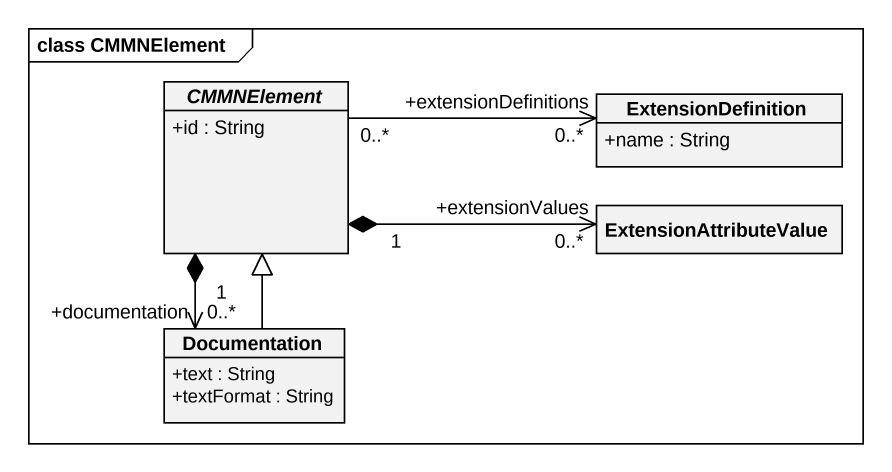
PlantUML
@startuml
mainframe class CMMNElement
hide circle
hide empty members
skinparam classAttributeIconSize 0
abstract class CMMNElement {
  +id : String
}
class ExtensionDefinition {
  +name : String
}
class ExtensionAttributeValue
class Documentation {
  +text : String
  +textFormat : String
}
CMMNElement "0..*" -right-> "+extensionDefinitions\n0..*" ExtensionDefinition
CMMNElement "1" *-right-> "+extensionValues\n0..*" ExtensionAttributeValue
CMMNElement "1" *--> "+documentation\n0..*" Documentation
Documentation -up-|> CMMNElement
@enduml
